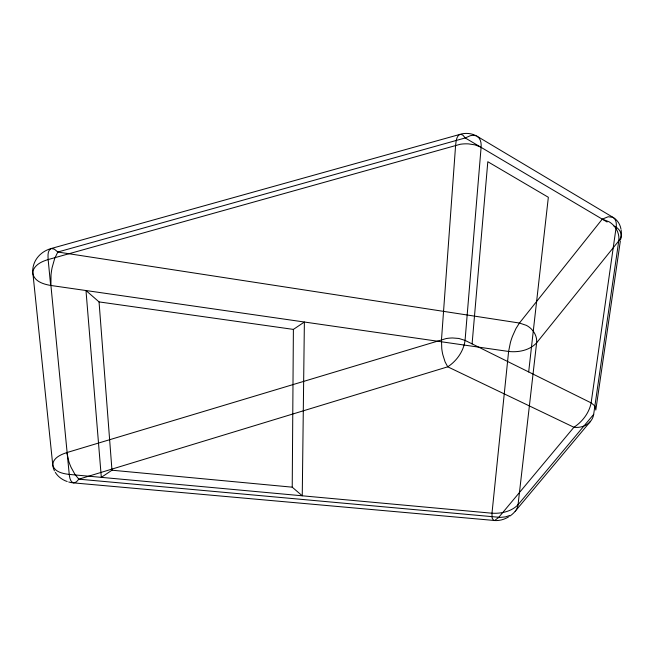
<?xml version="1.0" encoding="UTF-8"?>
<svg xmlns="http://www.w3.org/2000/svg" width="654" height="654" viewBox="0 0 654 654"><rect width="100%" height="100%" fill="white"/><g stroke="black" fill="none" stroke-linecap="round" stroke-linejoin="round"><path stroke-width="0.98" d="M292.224 487.173L293.393 329.403L304.38 322.021L302.254 495.797L292.224 487.173L111.973 470.21L101.321 477.355L85.985 290.531L99.048 301.903L293.393 329.403M472.09 343.881L487.81 161.726L548.346 197.287L528.677 371.93M516.161 510.12L590.546 421.315A13.44 10.546 -38.1 0 0 593.677 414.342L618.749 240.917C619.551 235.383 617.499 229.677 613.746 225.605A31.359 25.751 -47.3 0 0 609.136 221.829L602.26 219.147L465.215 137.953L462.975 135.231L460.629 134.201L51.167 248.52C47.268 250.474 48.028 255.927 48.151 259.564L50.669 285.496M518.05 504.741L536.615 342.835C537.22 337.587 534.866 332.33 531.081 328.749A30.01 24.827 -38.8 0 0 526.364 325.357L519.439 323.035L57.805 252.027L54.331 249.125L51.167 248.52A26.814 24.247 5.2 0 0 32.7 271.385L52.77 465.01C54.437 472.065 63.07 473.676 69.242 474.412L491.988 513.21C501.201 513.758 511.444 511.583 518.05 504.741L593.709 414.334M620.344 240.966L595.81 410.042L594.862 405.946L591.126 402.88L465.059 340.399L458.814 338.453L452.56 337.971A39.117 32.847 -34.6 0 0 446.044 338.592L66.888 452.568C61.043 454.505 52.933 457.808 52.77 465.01A24.55 20.511 -6.1 0 0 54.47 470.88M620.515 239.781C622.902 234.107 619.461 228.164 614.016 226.112M618.749 240.917L536.615 342.835C529.675 350.372 518.459 352.58 508.608 351.46L50.922 285.479C43.843 284.327 34.474 281.612 32.823 273.56A9.728 8.747 6.6 0 1 33.517 269.538C36.281 263.946 42.494 261.257 48.151 259.564L460.252 144.272A42.992 37.948 -49.4 0 1 468.575 143.896L474.878 144.861L480.077 146.798M590.546 421.315C586.548 426.065 579.959 428.068 573.91 427.266L447.745 366.82L445.088 361.899L442.823 354.689A72.946 60.748 -39.9 0 1 441.761 348.639L441.491 339.671L455.609 145.27C456.14 141.509 456.165 136.294 459.975 134.291M509.507 515.548L505.526 516.873L500.768 517.363A23.094 18.018 -32.3 0 1 498.814 517.257L78.856 479.178L74.957 474.403L71.09 467.357A76.632 65.147 -10.3 0 1 68.809 461.413L66.888 452.568M476.079 135.787L473.104 135.296L470.365 135.689L465.215 137.953L57.805 252.027L54.691 258.485L52.132 267.56A84.08 77.066 -4.2 0 0 51.02 274.933L50.922 285.479L69.242 474.412C69.684 477.445 70.101 482.006 73.665 482.897L494.604 520.502L498.511 517.625L573.91 427.266C582.395 421.748 589.172 412.919 591.126 402.88L616.133 227.363C616.632 223.921 616.411 219.507 613.15 217.447L477.142 136.302A25.383 22.473 -52.2 0 0 461.381 133.939M612.847 217.283L608.138 216.76L602.26 219.147L519.439 323.035L515.949 328.545L512.474 336.254A73.264 59.007 -41.1 0 0 510.406 342.516L508.608 351.46L491.988 513.21L492.086 518.009L493.68 520.437M602.506 219.294L607.108 222.017M477.142 136.302C480.804 138.583 481.434 143.414 481.099 147.363L465.059 340.399C463.645 351.165 456.745 360.934 447.745 366.82L78.856 479.178L76.305 481.973L73.665 482.897A24.55 20.511 -6.1 0 1 68.744 482.006M99.048 301.903L111.973 470.21M618.725 240.893A9.172 7.472 -48.3 0 0 621.12 235.988A23.855 19.555 -48.1 0 0 621.104 229.856M613.15 217.447A23.855 19.555 -48.1 0 1 620.932 228.835M67.198 481.532A24.55 20.511 -6.1 0 1 55.304 472.392M515.156 511.322A21.01 16.383 -32 0 1 509.736 516.178M508.542 516.946A21.01 16.383 -32 0 1 494.089 520.519M518.017 504.741A13.015 10.112 -32.1 0 1 515.197 511.346"/></g></svg>
